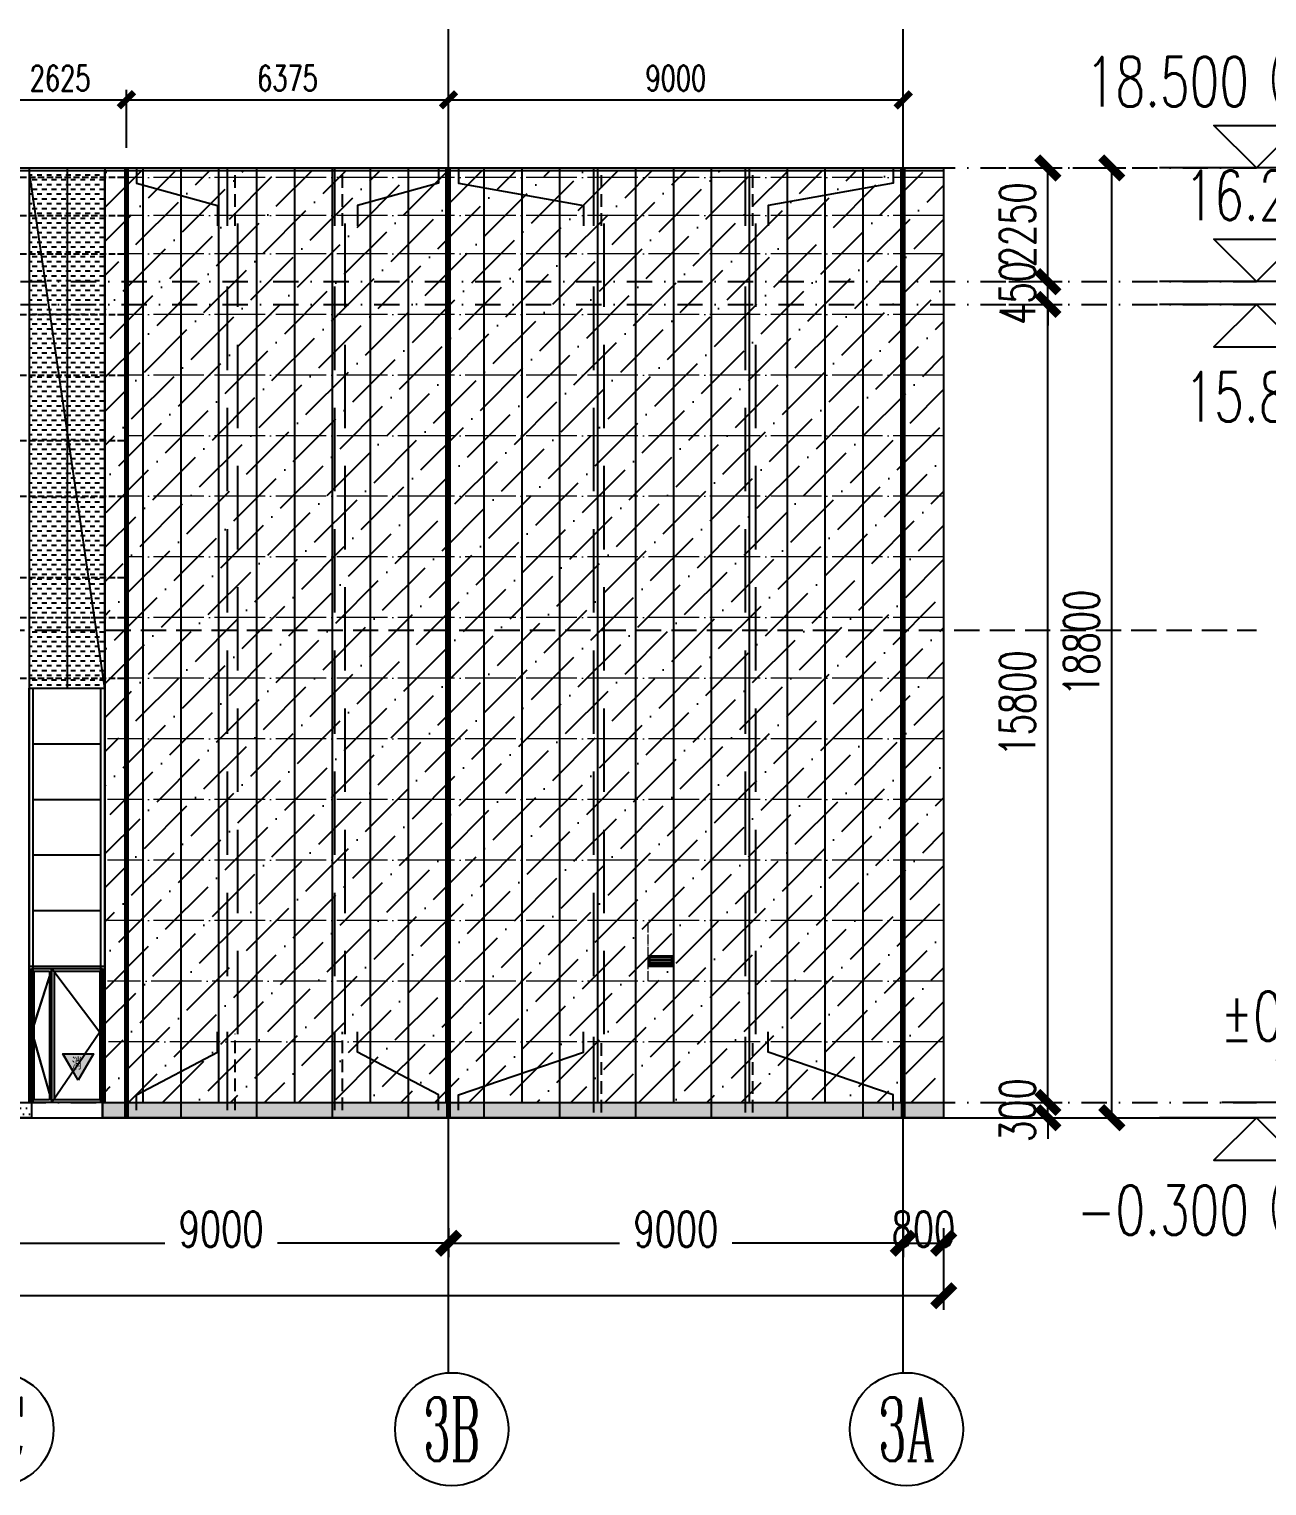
# Model space of a CAD drawing. Extents: x -2072575 to 87763, y -155913 to 742026.
# Drawn here: x 32358 to 56855, y 495627 to 524462 of the extents above; entities that cross this region are included whole.
import ezdxf
from ezdxf.enums import TextEntityAlignment as Align

# ---------------------------------------------------------------- set-up
doc = ezdxf.new("R2010")
doc.units = 0
doc.header["$LTSCALE"] = 1000
for name, pattern in [('20剖面图$0$DASH', [0.35, 0.25, -0.1]), ('__DASH', [0.35, 0.25, -0.1]), ('CENTER', [2, 1.25, -0.25, 0.25, -0.25]), ('DASHDOT', [1, 0.5, -0.25, 0, -0.25]), ('DASHED', [0.75, 0.5, -0.25]), ('DOT', [0.25, 0, -0.25]), ('DOTE', [2.42, 2, -0.2, 0.02, -0.2]), ('HIDDEN2', [0.1875, 0.125, -0.0625])]:
    doc.linetypes.add(name, pattern=pattern)
doc.layers.get('Defpoints').update_dxf_attribs({"color": 210})
for name, color, linetype in [('!ZN1-填充-8', 8, 'Continuous'), ('!ZN1-文字-7', 7, 'Continuous'), ('!ZN1-标注-173', 173, 'Continuous'), ('!ZN4-辅助材料-1', 1, 'Continuous'), ('112铝材投影', 112, 'Continuous'), ('12圆钢+30钢套管撑杆', 3, 'Continuous'), ('12圆钢斜拉条', 30, 'Continuous'), ('12圆钢直拉条', 22, 'Continuous'), ('250×150×4.5×8 H型钢', 3, 'HIDDEN2'), ('3符号', 3, 'Continuous'), ('3铝板幕墙', 3, 'Continuous'), ('4玻璃幕墙', 4, 'Continuous'), ('60x60x5钢方管', 6, '20剖面图$0$DASH'), ('A-LIN-V', 9, 'Continuous'), ('A-云线', 50, 'Continuous'), ('AS-WALL', 40, 'Continuous'), ('DIM', 173, 'Continuous'), ('DOT', 8, 'DOT'), ('DOTE', 1, 'CENTER'), ('IE-填充-JYZS', 7, 'Continuous'), ('压型钢板', 23, 'Continuous')]:
    doc.layers.add(name, color=color, linetype=linetype)
for name, color, linetype, lineweight in [('A-WALL-HATCH', 8, 'Continuous', 13), ('冷弯薄壁C型钢 250x75x20x3.0', 51, 'DOTE', 0), ('梁', 4, 'Continuous', 18)]:
    doc.layers.add(name, color=color, linetype=linetype, lineweight=lineweight)
doc.layers.add('A-加建区域', color=47, linetype='Continuous', plot=False)
doc.styles.add('_TCH_AXIS', font='COMPLEX', dxfattribs={"bigfont": 'GBCBIG'})
doc.styles.add('DHTEXT-1', font='romans.shx', dxfattribs={"width": 0.7, "bigfont": 'chinese.shx'})
doc.styles.add('卓越符号', font='ROMANS.shx', dxfattribs={"width": 0.7, "bigfont": 'CHINESE.shx'})
doc.styles.add('样式 1', font='romans.shx', dxfattribs={"width": 0.7, "bigfont": 'chinese.shx'})
doc.dimstyles.new('ZN200', dxfattribs={"dimscale": 200, "dimtxt": 2.5, "dimasz": 1.5, "dimexe": 1, "dimexo": 2, "dimgap": 0.9, "dimtad": 1, "dimdec": 0, "dimdsep": 46, "dimtxsty": 'DHTEXT-1', "dimblk": 'ARCHTICK', "dimcen": 2.5, "dimclrd": 173, "dimclre": 173, "dimclrt": 7, "dimazin": 2, "dimtfac": 1, "dimtdec": 0, "dimtix": 1, "dimtmove": 2, "dimatfit": 3, "dimfxl": 0, "dimtolj": 1, "dimtzin": 0, "dimarcsym": 0})
doc.dimstyles.new('ZN280', dxfattribs={"dimscale": 280, "dimtxt": 2.5, "dimasz": 1.5, "dimexe": 1, "dimexo": 2, "dimgap": 0.9, "dimtad": 1, "dimdec": 0, "dimdsep": 46, "dimtxsty": 'DHTEXT-1', "dimblk": 'ARCHTICK', "dimcen": 2.5, "dimclrd": 173, "dimclre": 173, "dimclrt": 7, "dimazin": 2, "dimtfac": 1, "dimtdec": 0, "dimtix": 1, "dimtmove": 2, "dimatfit": 3, "dimfxl": 0, "dimarcsym": 0})
pattern_1 = [(0, (134341.77, -503214.68), (59.53125, 119.0625), [0, -119.0625])]

# ---------------------------------------------------------------- blocks, each defined once
blk = doc.blocks.new('342432')
at = {"layer": '!ZN1-填充-8', "ltscale": 3000}
h = blk.add_hatch(dxfattribs=at)
h.set_pattern_fill('PLAST', color=141, scale=20)
h.set_pattern_definition([(0, (0, 0), (0, 63.5), []), (0, (0, 7.94), (0, 63.5), []), (0, (0, 15.875), (0, 63.5), [])])
h.paths.add_polyline_path([(-1664950, 519967), (-1664510, 519967), (-1664510, 520107), (-1664950, 520107)])
at = {"layer": '112铝材投影'}
for points in [[(-1664980, 519937), (-1664480, 519937), (-1664480, 520137), (-1664980, 520137)], [(-1664950, 519967), (-1664510, 519967), (-1664510, 520107), (-1664950, 520107)]]:
    blk.add_lwpolyline(points, close=True, dxfattribs=at)
blk = doc.blocks.new('消防救援口标识')
blk.add_wipeout([(0, 0), (-150, 260), (150, 260)]).dxf.layer = '!ZN1-标注-173'
at = {"layer": '!ZN1-填充-8'}
h = blk.add_hatch(color=252, dxfattribs=at)
h.dxf.hatch_style = 1
h.paths.add_polyline_path([(0, 0), (-150, 260), (150, 260)])
at = {"layer": '!ZN1-标注-173'}
blk.add_lwpolyline([(0, 0), (-150, 260), (150, 260)], close=True, dxfattribs=at)
at = {"layer": '!ZN1-文字-7', "ltscale": 1.5, "style": '样式 1', "width": 0.7}
blk.add_text('消', height=120, dxfattribs=at).set_placement((-62, 164), align=Align.MIDDLE_LEFT)
blk = doc.blocks.new('w4243')
at = {"layer": '!ZN4-辅助材料-1', "xscale": 2, "yscale": 2, "zscale": 2}
blk.add_blockref('消防救援口标识', (-1646421, 506714), dxfattribs=at)
blk = doc.blocks.new('20250905101245')
at = {"layer": '!ZN1-填充-8'}
h = blk.add_hatch(dxfattribs=at)
h.set_pattern_fill('ANSI36', color=252, scale=300, style=0)
h.set_pattern_definition([(45, (119669.48, -503214.68), (252.5697, 926.0889), [1190.625, -238.125, 0, -238.125])])
h.paths.add_polyline_path([(168200, 0), (184800, 0), (184800, 18450), (168200, 18450)])
h = blk.add_hatch(dxfattribs=at)
h.set_pattern_fill('DOTS', color=252, scale=75, style=0)
h.set_pattern_definition(pattern_1)
h.paths.add_polyline_path([(168150, 0), (184800, 0), (184800, -300), (168150, -300)])
h = blk.add_hatch(dxfattribs=at)
h.set_pattern_fill('DOTS', color=252, scale=75, style=0)
h.set_pattern_definition(pattern_1)
h.paths.add_polyline_path([(164000, 0), (166750, 0), (166750, -300), (164000, -300)])
at = {"layer": 'IE-填充-JYZS', "ltscale": 10}
h = blk.add_hatch(dxfattribs=at)
h.set_pattern_fill('DASH', color=252, scale=100)
h.set_pattern_definition([(0, (119669.48, -503214.675), (95.25, 95.25), [95.25, -95.25])])
h.paths.add_polyline_path([(166700, 8200), (168200, 8200), (168200, 18450), (166700, 18450)])
at = {"layer": '3铝板幕墙', "color": 252, "ltscale": 1000}
for p, q in [((169700, 0), (169700, -300)), ((171200, 0), (171200, -300)), ((172700, 0), (172700, -300)), ((174200, 0), (174200, -300)), ((175700, 0), (175700, -300)), ((177200, 0), (177200, -300)), ((178700, 0), (178700, -300)), ((180200, 0), (180200, -300)), ((181700, 0), (181700, -300)), ((183200, 0), (183200, -300))]:
    blk.add_line(p, q, dxfattribs=at)
for points in [[(168150, 0), (184800, 0), (184800, -300), (168150, -300)], [(164000, 0), (166750, 0), (166750, -300), (164000, -300)]]:
    blk.add_lwpolyline(points, close=True, dxfattribs=at)
at = {"layer": '4玻璃幕墙', "color": 252, "ltscale": 1.5}
for p, q in [((166700, 0), (166700, 8200)), ((166700, 8200), (168200, 8200)), ((166780, 0), (166780, 8200)), ((168120, 0), (168120, 8200)), ((168200, 0), (168200, 8200)), ((166780, 7100), (168120, 7100)), ((166780, 6000), (168120, 6000)), ((166780, 4900), (168120, 4900)), ((166780, 3800), (168120, 3800)), ((166780, 2700), (168120, 2700)), ((168200, 0), (166700, 0))]:
    blk.add_line(p, q, dxfattribs=at)
at = {"layer": '4玻璃幕墙', "color": 252}
for p, q in [((166700, 2700), (168200, 2700)), ((166700, 0), (166700, 2700)), ((166750, 0), (166750, 2650)), ((166750, 2650), (167150, 2650)), ((166800, 50), (166800, 2600)), ((166800, 2600), (167100, 2600)), ((167100, 2600), (167100, 50)), ((167150, 0), (167150, 2650)), ((167150, 2650), (168150, 2650)), ((167200, 50), (167200, 2600)), ((167200, 2600), (168100, 2600)), ((168150, 2650), (168150, 0)), ((168200, 2700), (168200, 0)), ((168200, 0), (166700, 0)), ((167100, 50), (166800, 50)), ((168100, 50), (167200, 50))]:
    blk.add_line(p, q, dxfattribs=at)
blk.add_lwpolyline([(167150, 2650), (166750, 1403), (167150, 0)], dxfattribs=at)
at = {"layer": 'A-LIN-V', "color": 252}
for p, q in [((-900, 18500), (184800, 18500)), ((184800, 18500), (184800, -300)), ((-900, 18450), (184800, 18450)), ((168200, 8200), (168200, 18450)), ((168200, 0), (166700, 0)), ((166750, 0), (166750, -300)), ((168150, 0), (168150, -300))]:
    blk.add_line(p, q, dxfattribs=at)
at = {"layer": 'AS-WALL', "color": 252}
blk.add_lwpolyline([(168200, 8200), (168200, 8200), (166700, 18450)], dxfattribs=at)
at = {"layer": '压型钢板', "color": 252, "ltscale": 10}
for p, q in [((166700, 18500), (166700, 0)), ((167450, 18500), (167450, 8200)), ((168200, 18500), (168200, 0)), ((168950, 18500), (168950, 0)), ((169700, 18500), (169700, 0)), ((170450, 18500), (170450, 0)), ((171200, 18500), (171200, 0)), ((171950, 18500), (171950, 0)), ((172700, 18500), (172700, 0)), ((173450, 18500), (173450, 0)), ((174200, 18500), (174200, 0)), ((174950, 18500), (174950, 0)), ((175700, 18500), (175700, 0)), ((176450, 18500), (176450, 0)), ((177200, 18500), (177200, 0)), ((177950, 18500), (177950, 0)), ((178700, 18500), (178700, 0)), ((179450, 18500), (179450, 0)), ((180200, 18500), (180200, 0)), ((180950, 18500), (180950, 0)), ((181700, 18500), (181700, 0)), ((182450, 18500), (182450, 0)), ((183200, 18500), (183200, 0)), ((183950, 18500), (183950, 0)), ((184800, 18500), (184800, 0))]:
    blk.add_line(p, q, dxfattribs=at)
at = {"layer": 'A-WALL-HATCH', "color": 252}
blk.add_blockref('342432', (1843930, -517237), dxfattribs=at)
at = {"layer": 'A-WALL-HATCH'}
blk.add_blockref('w4243', (1814091, -506271), dxfattribs=at)
at = {"layer": '4玻璃幕墙', "color": 252}
blk.add_line((168100, 2600), (168100, 50), dxfattribs=at)
blk.add_lwpolyline([(167150, 2650), (168100, 1393), (167150, 0)], dxfattribs=at)
blk = doc.blocks.new('_ArchTick')
at = {"color": 0, "linetype": 'ByBlock', "const_width": 0.4}
blk.add_lwpolyline([(-0.5, -0.5), (0.5, 0.5)], dxfattribs=at)
blk = doc.blocks.new('*D2507')
at = {"layer": 'Defpoints', "color": 0, "ltscale": 2800, "transparency": 16777216}
for p in [(-900, -1926), (184800, -1926), (184800, -3824)]:
    blk.add_point(p, dxfattribs=at)
at = {"layer": 'DIM', "color": 173, "linetype": 'ByBlock', "lineweight": -2, "ltscale": 2800, "transparency": 16777216}
for p, q in [((-900, -2486), (-900, -4104)), ((184800, -2486), (184800, -4104)), ((-900, -3824), (90403, -3824)), ((184800, -3824), (93497, -3824))]:
    blk.add_line(p, q, dxfattribs=at)
at = {"layer": 'DIM', "color": 173, "lineweight": -2, "ltscale": 2800, "transparency": 16777216, "xscale": 420, "yscale": 420, "zscale": 420, "rotation": 180}
blk.add_blockref('_ArchTick', (-900, -3824), dxfattribs=at)
at = {"layer": 'DIM', "color": 173, "lineweight": -2, "ltscale": 2800, "transparency": 16777216, "xscale": 420, "yscale": 420, "zscale": 420}
blk.add_blockref('_ArchTick', (184800, -3824), dxfattribs=at)
at = {"layer": 'DIM', "color": 7, "ltscale": 2800, "transparency": 16777216, "insert": (91950, -3549), "char_height": 700, "attachment_point": 5, "style": 'DHTEXT-1'}
blk.add_mtext('185700', dxfattribs=at)
blk = doc.blocks.new('*D2508')
at = {"layer": 'Defpoints', "color": 0, "ltscale": 2800, "transparency": 16777216}
for p in [(186795, 18500), (188128, 18500), (186795, -300)]:
    blk.add_point(p, dxfattribs=at)
at = {"layer": 'DIM', "color": 173, "linetype": 'ByBlock', "lineweight": -2, "ltscale": 2800, "transparency": 16777216}
for p, q in [((187355, 18500), (188408, 18500)), ((188128, -300), (188128, 18500)), ((187355, -300), (188408, -300))]:
    blk.add_line(p, q, dxfattribs=at)
at = {"layer": 'DIM', "color": 173, "lineweight": -2, "ltscale": 2800, "transparency": 16777216, "xscale": 420, "yscale": 420, "zscale": 420}
for p, rotation in [((188128, 18500), 90), ((188128, -300), 270)]:
    blk.add_blockref('_ArchTick', p, dxfattribs=dict(at, rotation=rotation))
at = {"layer": 'DIM', "color": 7, "ltscale": 2800, "transparency": 16777216, "insert": (187526, 9100), "char_height": 700, "attachment_point": 5, "rotation": 90, "style": 'DHTEXT-1'}
blk.add_mtext('18800', dxfattribs=at)
blk = doc.blocks.new('*D2509')
at = {"layer": 'Defpoints', "color": 0, "ltscale": 2800, "transparency": 16777216}
for p in [(185530, 0), (186863, 0), (185530, -300)]:
    blk.add_point(p, dxfattribs=at)
at = {"layer": 'DIM', "color": 173, "linetype": 'ByBlock', "lineweight": -2, "ltscale": 2800, "transparency": 16777216}
for p, q in [((186863, 0), (186863, 420)), ((186090, 0), (187143, 0)), ((186863, -300), (186863, 0)), ((186090, -300), (187143, -300)), ((186863, -300), (186863, -720))]:
    blk.add_line(p, q, dxfattribs=at)
at = {"layer": 'DIM', "color": 173, "lineweight": -2, "ltscale": 2800, "transparency": 16777216, "xscale": 420, "yscale": 420, "zscale": 420}
for p, rotation in [((186863, 0), 270), ((186863, -300), 90)]:
    blk.add_blockref('_ArchTick', p, dxfattribs=dict(at, rotation=rotation))
at = {"layer": 'DIM', "color": 7, "ltscale": 2800, "transparency": 16777216, "insert": (186261, -150), "char_height": 700, "attachment_point": 5, "rotation": 90, "style": 'DHTEXT-1'}
blk.add_mtext('300', dxfattribs=at)
blk = doc.blocks.new('*D2510')
at = {"layer": 'Defpoints', "color": 0, "ltscale": 2800, "transparency": 16777216}
for p in [(185530, 15800), (186863, 15800), (185530, 0)]:
    blk.add_point(p, dxfattribs=at)
at = {"layer": 'DIM', "color": 173, "linetype": 'ByBlock', "lineweight": -2, "ltscale": 2800, "transparency": 16777216}
for p, q in [((186090, 15800), (187143, 15800)), ((186863, 0), (186863, 15800)), ((186090, 0), (187143, 0))]:
    blk.add_line(p, q, dxfattribs=at)
at = {"layer": 'DIM', "color": 173, "lineweight": -2, "ltscale": 2800, "transparency": 16777216, "xscale": 420, "yscale": 420, "zscale": 420}
for p, rotation in [((186863, 15800), 90), ((186863, 0), 270)]:
    blk.add_blockref('_ArchTick', p, dxfattribs=dict(at, rotation=rotation))
at = {"layer": 'DIM', "color": 7, "ltscale": 2800, "transparency": 16777216, "insert": (186261, 7900), "char_height": 700, "attachment_point": 5, "rotation": 90, "style": 'DHTEXT-1'}
blk.add_mtext('15800', dxfattribs=at)
blk = doc.blocks.new('*D2511')
at = {"layer": 'Defpoints', "color": 0, "ltscale": 2800, "transparency": 16777216}
for p in [(185530, 16250), (186863, 16250), (185530, 15800)]:
    blk.add_point(p, dxfattribs=at)
at = {"layer": 'DIM', "color": 173, "linetype": 'ByBlock', "lineweight": -2, "ltscale": 2800, "transparency": 16777216}
for p, q in [((186863, 16250), (186863, 16670)), ((186090, 16250), (187143, 16250)), ((186863, 15800), (186863, 16250)), ((186090, 15800), (187143, 15800)), ((186863, 15800), (186863, 15380))]:
    blk.add_line(p, q, dxfattribs=at)
at = {"layer": 'DIM', "color": 173, "lineweight": -2, "ltscale": 2800, "transparency": 16777216, "xscale": 420, "yscale": 420, "zscale": 420}
for p, rotation in [((186863, 16250), 270), ((186863, 15800), 90)]:
    blk.add_blockref('_ArchTick', p, dxfattribs=dict(at, rotation=rotation))
at = {"layer": 'DIM', "color": 7, "ltscale": 2800, "transparency": 16777216, "insert": (186261, 16025), "char_height": 700, "attachment_point": 5, "rotation": 90, "style": 'DHTEXT-1'}
blk.add_mtext('450', dxfattribs=at)
blk = doc.blocks.new('*D2512')
at = {"layer": 'Defpoints', "color": 0, "ltscale": 2800, "transparency": 16777216}
for p in [(185530, 18500), (186863, 18500), (185530, 16250)]:
    blk.add_point(p, dxfattribs=at)
at = {"layer": 'DIM', "color": 173, "linetype": 'ByBlock', "lineweight": -2, "ltscale": 2800, "transparency": 16777216}
for p, q in [((186090, 18500), (187143, 18500)), ((186863, 16250), (186863, 18500)), ((186090, 16250), (187143, 16250))]:
    blk.add_line(p, q, dxfattribs=at)
at = {"layer": 'DIM', "color": 173, "lineweight": -2, "ltscale": 2800, "transparency": 16777216, "xscale": 420, "yscale": 420, "zscale": 420}
for p, rotation in [((186863, 18500), 90), ((186863, 16250), 270)]:
    blk.add_blockref('_ArchTick', p, dxfattribs=dict(at, rotation=rotation))
at = {"layer": 'DIM', "color": 7, "ltscale": 2800, "transparency": 16777216, "insert": (186261, 17375), "char_height": 700, "attachment_point": 5, "rotation": 90, "style": 'DHTEXT-1'}
blk.add_mtext('2250', dxfattribs=at)
blk = doc.blocks.new('*D2532')
at = {"layer": 'Defpoints', "color": 0, "ltscale": 2800, "transparency": 16777216}
for p in [(166000, -1926), (175000, -1926), (175000, -2784)]:
    blk.add_point(p, dxfattribs=at)
at = {"layer": 'DIM', "color": 173, "linetype": 'ByBlock', "lineweight": -2, "ltscale": 2800, "transparency": 16777216}
for p, q in [((166000, -2486), (166000, -3064)), ((175000, -2486), (175000, -3064)), ((166000, -2784), (169385, -2784)), ((175000, -2784), (171615, -2784))]:
    blk.add_line(p, q, dxfattribs=at)
at = {"layer": 'DIM', "color": 173, "lineweight": -2, "ltscale": 2800, "transparency": 16777216, "xscale": 420, "yscale": 420, "zscale": 420, "rotation": 180}
blk.add_blockref('_ArchTick', (166000, -2784), dxfattribs=at)
at = {"layer": 'DIM', "color": 173, "lineweight": -2, "ltscale": 2800, "transparency": 16777216, "xscale": 420, "yscale": 420, "zscale": 420}
blk.add_blockref('_ArchTick', (175000, -2784), dxfattribs=at)
at = {"layer": 'DIM', "color": 7, "ltscale": 2800, "transparency": 16777216, "insert": (170500, -2509), "char_height": 700, "attachment_point": 5, "style": 'DHTEXT-1'}
blk.add_mtext('9000', dxfattribs=at)
blk = doc.blocks.new('*D2533')
at = {"layer": 'Defpoints', "color": 0, "ltscale": 2800, "transparency": 16777216}
for p in [(175000, -1926), (184000, -1926), (184000, -2784)]:
    blk.add_point(p, dxfattribs=at)
at = {"layer": 'DIM', "color": 173, "linetype": 'ByBlock', "lineweight": -2, "ltscale": 2800, "transparency": 16777216}
for p, q in [((175000, -2486), (175000, -3064)), ((184000, -2486), (184000, -3064)), ((175000, -2784), (178385, -2784)), ((184000, -2784), (180615, -2784))]:
    blk.add_line(p, q, dxfattribs=at)
at = {"layer": 'DIM', "color": 173, "lineweight": -2, "ltscale": 2800, "transparency": 16777216, "xscale": 420, "yscale": 420, "zscale": 420, "rotation": 180}
blk.add_blockref('_ArchTick', (175000, -2784), dxfattribs=at)
at = {"layer": 'DIM', "color": 173, "lineweight": -2, "ltscale": 2800, "transparency": 16777216, "xscale": 420, "yscale": 420, "zscale": 420}
blk.add_blockref('_ArchTick', (184000, -2784), dxfattribs=at)
at = {"layer": 'DIM', "color": 7, "ltscale": 2800, "transparency": 16777216, "insert": (179500, -2509), "char_height": 700, "attachment_point": 5, "style": 'DHTEXT-1'}
blk.add_mtext('9000', dxfattribs=at)
blk = doc.blocks.new('*D2534')
at = {"layer": 'Defpoints', "color": 0, "ltscale": 2800, "transparency": 16777216}
for p in [(184000, -1926), (184800, -1926), (184800, -2784)]:
    blk.add_point(p, dxfattribs=at)
at = {"layer": 'DIM', "color": 173, "linetype": 'ByBlock', "lineweight": -2, "ltscale": 2800, "transparency": 16777216}
for p, q in [((184000, -2486), (184000, -3064)), ((184800, -2486), (184800, -3064)), ((184000, -2784), (184800, -2784))]:
    blk.add_line(p, q, dxfattribs=at)
at = {"layer": 'DIM', "color": 173, "lineweight": -2, "ltscale": 2800, "transparency": 16777216, "xscale": 420, "yscale": 420, "zscale": 420, "rotation": 180}
blk.add_blockref('_ArchTick', (184000, -2784), dxfattribs=at)
at = {"layer": 'DIM', "color": 173, "lineweight": -2, "ltscale": 2800, "transparency": 16777216, "xscale": 420, "yscale": 420, "zscale": 420}
blk.add_blockref('_ArchTick', (184800, -2784), dxfattribs=at)
at = {"layer": 'DIM', "color": 7, "ltscale": 2800, "transparency": 16777216, "insert": (184400, -2509), "char_height": 700, "attachment_point": 5, "style": 'DHTEXT-1'}
blk.add_mtext('800', dxfattribs=at)
blk = doc.blocks.new('*U226')
at = {"ltscale": 10}
blk.add_line((3.48, 0), (-6.85, 0), dxfattribs=at)
blk.add_lwpolyline([(3, 3), (0, 0), (-3, 3), (13.45, 3)])
at = {"color": 0, "style": '卓越符号', "width": 0.7, "flags": 8}
blk.add_attdef('±0.000', text='', height=3.5, dxfattribs=at).set_placement((13.45, 4.35), align=Align.RIGHT)
blk = doc.blocks.new('*U227')
at = {"ltscale": 10}
blk.add_line((3.48, 0), (-6.85, 0), dxfattribs=at)
blk.add_lwpolyline([(3, -3), (0, 0), (-3, -3), (13.45, -3)])
at = {"color": 0, "style": '卓越符号', "width": 0.7, "flags": 8}
blk.add_attdef('±0.000', text='', height=3.5, dxfattribs=at).set_placement((13.45, -7.85), align=Align.RIGHT)
blk = doc.blocks.new('卓越-轴号')
blk.add_circle((0, 0), 4)
at = {"color": 0, "style": '_TCH_AXIS', "width": 1.041667, "flags": 8}
blk.add_attdef('A', text='', height=4.48, dxfattribs=at).set_placement((-2, -2.24), (2, -2.24), align=Align.FIT)
blk = doc.blocks.new('WM1328')
at = {"layer": '4玻璃幕墙'}
for p, q in [((-1822540, 519937), (-1821040, 519937)), ((-1822540, 517237), (-1822540, 519937)), ((-1821040, 519937), (-1821040, 517237)), ((-1822490, 517237), (-1822490, 519887)), ((-1822490, 519887), (-1822090, 519887)), ((-1822440, 517287), (-1822440, 519837)), ((-1822440, 519837), (-1822140, 519837)), ((-1822140, 519837), (-1822140, 517287)), ((-1822090, 517237), (-1822090, 519887)), ((-1822090, 519887), (-1821090, 519887)), ((-1822040, 517287), (-1822040, 519837)), ((-1822040, 519837), (-1821140, 519837)), ((-1821090, 519887), (-1821090, 517237)), ((-1821040, 517237), (-1822540, 517237)), ((-1822140, 517287), (-1822440, 517287)), ((-1821140, 517287), (-1822040, 517287))]:
    blk.add_line(p, q, dxfattribs=at)
blk.add_lwpolyline([(-1822090, 519887), (-1822490, 518640), (-1822090, 517237)], dxfattribs=at)
at = {"layer": 'A-WALL-HATCH'}
blk.add_blockref('w4243', (-175149, 10966), dxfattribs=at)
at = {"layer": '4玻璃幕墙'}
blk.add_line((-1821140, 519837), (-1821140, 517287), dxfattribs=at)
blk.add_lwpolyline([(-1822090, 519887), (-1821140, 518630), (-1822090, 517237)], dxfattribs=at)
blk = doc.blocks.new('A$C75b4c934')
at = {"layer": '4玻璃幕墙', "color": 8, "ltscale": 1.5}
for p, q in [((420573, 8200), (422073, 8200)), ((420653, 7100), (421993, 7100)), ((420653, 6000), (421993, 6000)), ((420653, 4900), (421993, 4900)), ((420653, 3800), (421993, 3800))]:
    blk.add_line(p, q, dxfattribs=at)
at = {"color": 8}
blk.add_blockref('WM1328', (2243114, -517237), dxfattribs=at)
at = {"layer": '4玻璃幕墙', "color": 8, "ltscale": 1.5}
for p, q in [((420573, 0), (420573, 8200)), ((420653, 0), (420653, 8200)), ((421993, 0), (421993, 8200)), ((422073, 0), (422073, 8200)), ((420653, 2700), (421993, 2700)), ((422073, 0), (420573, 0))]:
    blk.add_line(p, q, dxfattribs=at)
blk = doc.blocks.new('*D3665')
at = {"layer": 'Defpoints', "color": 0, "ltscale": 10, "transparency": 16777216}
for p in [(49658, 523062), (40658, 521715), (49658, 521715)]:
    blk.add_point(p, dxfattribs=at)
at = {"layer": 'DIM', "color": 173, "linetype": 'ByBlock', "lineweight": -2, "ltscale": 10, "transparency": 16777216}
for p, q in [((40658, 522115), (40658, 523262)), ((49658, 522115), (49658, 523262)), ((40658, 523062), (49658, 523062))]:
    blk.add_line(p, q, dxfattribs=at)
at = {"layer": 'DIM', "color": 173, "lineweight": -2, "ltscale": 10, "transparency": 16777216, "xscale": 300, "yscale": 300, "zscale": 300, "rotation": 180}
blk.add_blockref('_ArchTick', (40658, 523062), dxfattribs=at)
at = {"layer": 'DIM', "color": 173, "lineweight": -2, "ltscale": 10, "transparency": 16777216, "xscale": 300, "yscale": 300, "zscale": 300}
blk.add_blockref('_ArchTick', (49658, 523062), dxfattribs=at)
at = {"layer": 'DIM', "color": 7, "ltscale": 10, "transparency": 16777216, "insert": (45158, 523492), "char_height": 500, "attachment_point": 5, "style": 'DHTEXT-1'}
blk.add_mtext('\\A1;9000', dxfattribs=at)
blk = doc.blocks.new('*D3666')
at = {"layer": 'Defpoints', "color": 0, "ltscale": 10, "transparency": 16777216}
for p in [(40658, 523062), (34283, 521715), (40658, 521715)]:
    blk.add_point(p, dxfattribs=at)
at = {"layer": 'DIM', "color": 173, "linetype": 'ByBlock', "lineweight": -2, "ltscale": 10, "transparency": 16777216}
for p, q in [((34283, 522115), (34283, 523262)), ((40658, 522115), (40658, 523262)), ((34283, 523062), (40658, 523062))]:
    blk.add_line(p, q, dxfattribs=at)
at = {"layer": 'DIM', "color": 173, "lineweight": -2, "ltscale": 10, "transparency": 16777216, "xscale": 300, "yscale": 300, "zscale": 300, "rotation": 180}
blk.add_blockref('_ArchTick', (34283, 523062), dxfattribs=at)
at = {"layer": 'DIM', "color": 173, "lineweight": -2, "ltscale": 10, "transparency": 16777216, "xscale": 300, "yscale": 300, "zscale": 300}
blk.add_blockref('_ArchTick', (40658, 523062), dxfattribs=at)
at = {"layer": 'DIM', "color": 7, "ltscale": 10, "transparency": 16777216, "insert": (37471, 523492), "char_height": 500, "attachment_point": 5, "style": 'DHTEXT-1'}
blk.add_mtext('\\A1;6375', dxfattribs=at)
blk = doc.blocks.new('*D3667')
at = {"layer": 'Defpoints', "color": 0, "ltscale": 10, "transparency": 16777216}
for p in [(34283, 523062), (31658, 521715), (34283, 521715)]:
    blk.add_point(p, dxfattribs=at)
at = {"layer": 'DIM', "color": 173, "linetype": 'ByBlock', "lineweight": -2, "ltscale": 10, "transparency": 16777216}
for p, q in [((31658, 522115), (31658, 523262)), ((34283, 522115), (34283, 523262)), ((31658, 523062), (34283, 523062))]:
    blk.add_line(p, q, dxfattribs=at)
at = {"layer": 'DIM', "color": 173, "lineweight": -2, "ltscale": 10, "transparency": 16777216, "xscale": 300, "yscale": 300, "zscale": 300, "rotation": 180}
blk.add_blockref('_ArchTick', (31658, 523062), dxfattribs=at)
at = {"layer": 'DIM', "color": 173, "lineweight": -2, "ltscale": 10, "transparency": 16777216, "xscale": 300, "yscale": 300, "zscale": 300}
blk.add_blockref('_ArchTick', (34283, 523062), dxfattribs=at)
at = {"layer": 'DIM', "color": 7, "ltscale": 10, "transparency": 16777216, "insert": (32971, 523492), "char_height": 500, "attachment_point": 5, "style": 'DHTEXT-1'}
blk.add_mtext('\\A1;2625', dxfattribs=at)
blk = doc.blocks.new('20250821140411')
at = {"layer": 'DOT', "linetype": 'DASHDOT'}
for p, q in [((-7489.1, 18500), (190989.5, 18500)), ((-7489.1, 16250), (190989.5, 16250)), ((-7489.1, 15800), (190989.5, 15800)), ((-7489.1, 0), (190989.5, 0))]:
    blk.add_line(p, q, dxfattribs=at)
at = {"layer": 'DOTE', "ltscale": 280}
for p, q in [((175000, -5350), (175000, 21247.6)), ((184000, -5350), (184000, 21247.6))]:
    blk.add_line(p, q, dxfattribs=at)
at = {"layer": '3符号', "color": 7}
ref = blk.add_blockref('*U226', (190989.5, 18500), dxfattribs=dict(at, xscale=280, yscale=280, zscale=280))
ref.add_attrib('±0.000', '18.500（女儿墙结）', dxfattribs={"layer": '0', "color": 0, "height": 980, "style": '卓越符号', "width": 0.7}).set_placement((194755.5, 19718), align=Align.RIGHT)
ref = blk.add_blockref('*U226', (190989.5, 16250), dxfattribs=dict(at, xscale=280, yscale=280, zscale=280))
ref.add_attrib('±0.000', '16.250（结）', dxfattribs={"layer": '0', "color": 0, "height": 980, "style": '卓越符号', "width": 0.7}).set_placement((194755.5, 17468), align=Align.RIGHT)
ref = blk.add_blockref('*U227', (190989.5, 15800), dxfattribs=dict(at, xscale=280, yscale=280, zscale=280))
ref.add_attrib('±0.000', '15.800（结）', dxfattribs={"layer": '0', "color": 0, "height": 980, "style": '卓越符号', "width": 0.7}).set_placement((194755.5, 13478.2), align=Align.RIGHT)
ref = blk.add_blockref('*U226', (192225.6, 0), dxfattribs=dict(at, xscale=280, yscale=280, zscale=280))
ref.add_attrib('±0.000', '±0.000（1F）', dxfattribs={"layer": '0', "color": 0, "height": 980, "style": '卓越符号', "width": 0.7}).set_placement((195991.6, 1218), align=Align.RIGHT)
ref = blk.add_blockref('*U227', (190989.5, -300), dxfattribs=dict(at, xscale=280, yscale=280, zscale=280))
ref.add_attrib('±0.000', '-0.300（室外地坪）', dxfattribs={"layer": '0', "color": 0, "height": 980, "style": '卓越符号', "width": 0.7}).set_placement((194755.5, -2621.8), align=Align.RIGHT)
ref = blk.add_blockref('卓越-轴号', (166064.3, -6468.2), dxfattribs=dict(at, xscale=280, yscale=280, zscale=280))
ref.add_attrib('A', '3C', dxfattribs={"layer": '0', "color": 0, "height": 1254.4, "style": '_TCH_AXIS', "width": 0.551471}).set_placement((165504.3, -7095.4), (166624.3, -7095.4), align=Align.FIT)
ref = blk.add_blockref('卓越-轴号', (175064.3, -6468.2), dxfattribs=dict(at, xscale=280, yscale=280, zscale=280))
ref.add_attrib('A', '3B', dxfattribs={"layer": '0', "color": 0, "height": 1254.4, "style": '_TCH_AXIS', "width": 0.520833}).set_placement((174504.3, -7095.4), (175624.3, -7095.4), align=Align.FIT)
ref = blk.add_blockref('卓越-轴号', (184064.3, -6468.2), dxfattribs=dict(at, xscale=280, yscale=280, zscale=280))
ref.add_attrib('A', '3A', dxfattribs={"layer": '0', "color": 0, "height": 1254.4, "style": '_TCH_AXIS', "width": 0.506757}).set_placement((183504.3, -7095.4), (184624.3, -7095.4), align=Align.FIT)
at = {"layer": 'DIM', "ltscale": 2800}
for p1, p2, picture, middle in [((185529.5, 16250), (185529.5, 18500), '*D2512', (186260.9, 17375)), ((186794.5, -300), (186794.5, 18500), '*D2508', (187525.9, 9100)), ((185529.5, 15800), (185529.5, 16250), '*D2511', (186260.9, 16025)), ((185529.5, 0), (185529.5, 15800), '*D2510', (186260.9, 7900)), ((185529.5, -300), (185529.5, 0), '*D2509', (186260.9, -150))]:
    dim = blk.add_aligned_dim(p1=p1, p2=p2, distance=-1333.3, dimstyle='ZN280', dxfattribs=at)
    dim.commit()
    dim.dimension.update_dxf_attribs({"geometry": picture, "text_midpoint": middle})
for base, p1, p2, picture, middle in [((184800, -3824.1), (-900, -1926.1), (184800, -1926.1), '*D2507', (91950, -3549.1)), ((175000, -2784.1), (166000, -1926.1), (175000, -1926.1), '*D2532', (170500, -2509.1)), ((184000, -2784.1), (175000, -1926.1), (184000, -1926.1), '*D2533', (179500, -2509.1)), ((184800, -2784.1), (184000, -1926.1), (184800, -1926.1), '*D2534', (184400, -2509.1))]:
    dim = blk.add_linear_dim(base=base, p1=p1, p2=p2, angle=0, dimstyle='ZN280', dxfattribs=at)
    dim.commit()
    dim.dimension.update_dxf_attribs({"geometry": picture, "text_midpoint": middle, "dimtype": 129})

msp = doc.modelspace()

# ---------------------------------------------------------------- linework, layer by layer
at = {"layer": 'A-加建区域', "linetype": '__DASH', "ltscale": 2}
msp.add_line((-141830.9, 512564.7), (56647.8, 512564.7), dxfattribs=at)
at = {"layer": 'AS-WALL'}
msp.add_line((-141830.9, 502914.7), (56647.8, 502914.7), dxfattribs=at)

# ---------------------------------------------------------------- next in the draw order: block references
at = {"layer": '12圆钢直拉条', "ltscale": 1000}
msp.add_blockref('20250905101245', (-134341.8, 503214.7), dxfattribs=at)

# ---------------------------------------------------------------- next in the draw order: linework, layer by layer
at = {"layer": '12圆钢+30钢套管撑杆', "color": 3}
for p, q in [((36283.2, 520570.9), (36283.2, 521714.7)), ((38408.2, 520570.9), (38408.2, 521714.7)), ((43533.2, 520570.9), (43533.2, 521714.7)), ((46533.2, 520570.9), (46533.2, 521714.7)), ((36283.2, 503064.7), (36283.2, 504614.7)), ((38408.2, 503064.7), (38408.2, 504614.7)), ((43533.2, 503014.7), (43533.2, 504514.7)), ((46533.2, 503014.7), (46533.2, 504514.7))]:
    msp.add_line(p, q, dxfattribs=at)
at = {"layer": '12圆钢+30钢套管撑杆', "color": 3, "linetype": 'DASHED', "ltscale": 0.5}
for p, q in [((36433.2, 520570.9), (36433.2, 521714.7)), ((38558.2, 520570.9), (38558.2, 521714.7)), ((43683.2, 520570.9), (43683.2, 521714.7)), ((46683.2, 520570.9), (46683.2, 521714.7)), ((36433.2, 503064.7), (36433.2, 504571.4)), ((38558.2, 503064.7), (38558.2, 504614.7)), ((43683.2, 503014.7), (43683.2, 504514.7)), ((46683.2, 503014.7), (46683.2, 504514.7))]:
    msp.add_line(p, q, dxfattribs=at)
at = {"layer": '12圆钢斜拉条', "ltscale": 1000}
for points in [[(34483.2, 521714.7), (34483.2, 521414.7), (36083.2, 520970.9), (36083.2, 520570.9)], [(40458.2, 521714.7), (40458.2, 521414.7), (38858.2, 520970.9), (38858.2, 520570.9)], [(40858.2, 521714.7), (40858.2, 521414.7), (43333.2, 520970.9), (43333.2, 520570.9)], [(49458.2, 521714.7), (49458.2, 521414.7), (46983.2, 520970.9), (46983.2, 520570.9)], [(34483.2, 503064.7), (34483.2, 503364.7), (36083.2, 504214.7), (36083.2, 504614.7)], [(40458.2, 503064.7), (40458.2, 503364.7), (38858.2, 504214.7), (38858.2, 504614.7)], [(40858.2, 503064.7), (40858.2, 503364.7), (43333.2, 504214.7), (43333.2, 504614.7)], [(49458.2, 503064.7), (49458.2, 503364.7), (46983.2, 504214.7), (46983.2, 504614.7)]]:
    msp.add_lwpolyline(points, dxfattribs=at)
at = {"layer": '12圆钢直拉条', "ltscale": 1000}
for p, q in [((36483.2, 520614.7), (36483.2, 518964.7)), ((38608.2, 520614.7), (38608.2, 518964.7)), ((43733.2, 520614.7), (43733.2, 518964.7)), ((46733.2, 520614.7), (46733.2, 518964.7)), ((36283.2, 517714.7), (36283.2, 519364.7)), ((38408.2, 517714.7), (38408.2, 519364.7)), ((43533.2, 517714.7), (43533.2, 519364.7)), ((46533.2, 517714.7), (46533.2, 519364.7)), ((36483.2, 518214.7), (36483.2, 516564.7)), ((38608.2, 518214.7), (38608.2, 516564.7)), ((43733.2, 518214.7), (43733.2, 516564.7)), ((46733.2, 518214.7), (46733.2, 516564.7)), ((36283.2, 515314.7), (36283.2, 516964.7)), ((38408.2, 515314.7), (38408.2, 516964.7)), ((43533.2, 515314.7), (43533.2, 516964.7)), ((46533.2, 515314.7), (46533.2, 516964.7)), ((36483.2, 515814.7), (36483.2, 514164.7)), ((38608.2, 515814.7), (38608.2, 514164.7)), ((43733.2, 515814.7), (43733.2, 514164.7)), ((46733.2, 515814.7), (46733.2, 514164.7)), ((36283.2, 512914.7), (36283.2, 514564.7)), ((38408.2, 512914.7), (38408.2, 514564.7)), ((43533.2, 512914.7), (43533.2, 514564.7)), ((46533.2, 512914.7), (46533.2, 514564.7)), ((36483.2, 513414.7), (36483.2, 511764.7)), ((38608.2, 513414.7), (38608.2, 511764.7)), ((43733.2, 513414.7), (43733.2, 511764.7)), ((46733.2, 513414.7), (46733.2, 511764.7)), ((36283.2, 510514.7), (36283.2, 512164.7)), ((38408.2, 510514.7), (38408.2, 512164.7)), ((43533.2, 510514.7), (43533.2, 512164.7)), ((46533.2, 510514.7), (46533.2, 512164.7)), ((36483.2, 511014.7), (36483.2, 509364.7)), ((38608.2, 511014.7), (38608.2, 509364.7)), ((43733.2, 511014.7), (43733.2, 509364.7)), ((46733.2, 511014.7), (46733.2, 509364.7)), ((36283.2, 508114.7), (36283.2, 509764.7)), ((38408.2, 508114.7), (38408.2, 509764.7)), ((43533.2, 508114.7), (43533.2, 509764.7)), ((46533.2, 508114.7), (46533.2, 509764.7)), ((36483.2, 508614.7), (36483.2, 506964.7)), ((38608.2, 508614.7), (38608.2, 506964.7)), ((43733.2, 508614.7), (43733.2, 506964.7)), ((46733.2, 508614.7), (46733.2, 506964.7)), ((36283.2, 505714.7), (36283.2, 507364.7)), ((38408.2, 505714.7), (38408.2, 507364.7)), ((43533.2, 505714.7), (43533.2, 507364.7)), ((46533.2, 505714.7), (46533.2, 507364.7)), ((36483.2, 506214.7), (36483.2, 504564.7)), ((38608.2, 506214.7), (38608.2, 504564.7)), ((43733.2, 506214.7), (43733.2, 504564.7)), ((46733.2, 506214.7), (46733.2, 504564.7))]:
    msp.add_line(p, q, dxfattribs=at)
at = {"layer": '60x60x5钢方管', "ltscale": 0.5}
for p, q in [((31658.2, 521531.8), (34283.2, 521531.8)), ((31658.2, 520770.9, 0), (34283.2, 520770.9, 0)), ((31658.2, 520014.7, 0), (34283.2, 520014.7, 0)), ((31658.2, 518814.7, 0), (34283.2, 518814.7, 0)), ((31658.2, 517614.7, 0), (34283.2, 517614.7, 0)), ((31658.2, 516319.7, 0), (34283.2, 516319.7, 0)), ((31658.2, 515214.7, 0), (34283.2, 515214.7, 0)), ((31658.2, 513609.7, 0), (34283.2, 513609.7, 0)), ((31658.2, 512814.7, 0), (34283.2, 512814.7, 0)), ((31658.2, 511614.7, 0), (34283.2, 511614.7, 0))]:
    msp.add_line(p, q, dxfattribs=at)
at = {"layer": '冷弯薄壁C型钢 250x75x20x3.0', "ltscale": 0.5}
for p, q in [((40658.2, 521526.8, 0), (34283.2, 521526.8, 0)), ((50458.2, 521526.8), (40658.2, 521526.8, 0)), ((40658.2, 520770.9), (34283.2, 520770.9)), ((50458.2, 520770.9, 0), (40658.2, 520770.9)), ((40658.2, 520014.7), (34283.2, 520014.7)), ((50458.2, 520014.7, 0), (40658.2, 520014.7)), ((40658.2, 518814.7), (34283.2, 518814.7)), ((50458.2, 518814.7, 0), (40658.2, 518814.7)), ((40658.2, 517614.7), (34283.2, 517614.7)), ((50458.2, 517614.7, 0), (40658.2, 517614.7)), ((40658.2, 516414.7), (34283.2, 516414.7)), ((50458.2, 516414.7, 0), (40658.2, 516414.7)), ((40658.2, 515214.7), (34283.2, 515214.7)), ((50458.2, 515214.7, 0), (40658.2, 515214.7)), ((40658.2, 514014.7), (34283.2, 514014.7)), ((50458.2, 514014.7, 0), (40658.2, 514014.7)), ((40658.2, 512814.7), (34283.2, 512814.7)), ((50458.2, 512814.7, 0), (40658.2, 512814.7)), ((40658.2, 511614.7), (34283.2, 511614.7)), ((50458.2, 511614.7, 0), (40658.2, 511614.7)), ((40658.2, 510414.7), (33908.2, 510414.7)), ((50458.2, 510414.7, 0), (40658.2, 510414.7)), ((40658.2, 509214.7), (33908.2, 509214.7)), ((50458.2, 509214.7, 0), (40658.2, 509214.7)), ((40658.2, 508014.7), (33908.2, 508014.7)), ((50458.2, 508014.7, 0), (40658.2, 508014.7)), ((40658.2, 506814.7), (33908.2, 506814.7)), ((40658.2, 506814.7), (33908.2, 506814.7)), ((50458.2, 506814.7, 0), (40658.2, 506814.7)), ((50458.2, 506814.7, 0), (40658.2, 506814.7)), ((38191.2, 505614.7), (33908.2, 505614.7)), ((40658.2, 505614.7), (38191.2, 505614.7)), ((50458.2, 505614.7, 0), (40658.2, 505614.7)), ((39770.7, 504414.7), (33908.2, 504414.7)), ((40658.2, 504414.7), (39770.7, 504414.7)), ((50458.2, 504414.7, 0), (40658.2, 504414.7)), ((37938.2, 503214.7), (33908.2, 503214.7)), ((40658.2, 503214.7), (37938.2, 503214.7)), ((50458.2, 503214.7, 0), (40658.2, 503214.7))]:
    msp.add_line(p, q, dxfattribs=at)
at = {"layer": '冷弯薄壁C型钢 250x75x20x3.0', "ltscale": 0.1}
for points in [[(44608.2, 505614.7), (44608.2, 506814.7)], [(45108.2, 505614.7), (45108.2, 506814.7)], [(44608.2, 506114.7), (45108.2, 506114.7)], [(44608.2, 505914.7), (45108.2, 505914.7)]]:
    msp.add_lwpolyline(points, dxfattribs=at)
at = {"layer": '梁', "color": 1, "ltscale": 10, "const_width": 100}
msp.add_lwpolyline([(34283.2, 521714.7), (34283.2, 502914.7)], dxfattribs=at)
at = {"layer": '梁', "ltscale": 10, "const_width": 100}
for points in [[(40658.2, 521714.7), (40658.2, 502914.7)], [(49658.2, 521714.7), (49658.2, 502914.7)]]:
    msp.add_lwpolyline(points, dxfattribs=at)

# ---------------------------------------------------------------- next in the draw order: block references
at = {"layer": 'A-云线', "ltscale": 10}
msp.add_blockref('20250821140411', (-134341.8, 503214.7), dxfattribs=at)

# ---------------------------------------------------------------- next in the draw order: dimensions: what is measured, and where the dimension line sits
at = {"layer": 'DIM', "ltscale": 10}
for base, p1, p2, picture, middle in [((34283.2, 523061.8), (31658.2, 521714.7), (34283.2, 521714.7), '*D3667', (32970.7, 523491.8)), ((40658.2, 523061.8), (34283.2, 521714.7), (40658.2, 521714.7), '*D3666', (37470.7, 523491.8)), ((49658.2, 523061.8), (40658.2, 521714.7), (49658.2, 521714.7), '*D3665', (45158.2, 523491.8))]:
    dim = msp.add_linear_dim(base=base, p1=p1, p2=p2, dimstyle='ZN200', override={"dimfxl": 2}, dxfattribs=at)
    dim.commit()
    dim.dimension.update_dxf_attribs({"geometry": picture, "text_midpoint": middle})

# ---------------------------------------------------------------- next in the draw order: block references
at = {"layer": '250×150×4.5×8 H型钢', "ltscale": 1000}
msp.add_blockref('A$C75b4c934', (-388215.2, 503214.7), dxfattribs=at)

doc.saveas('drawing.dxf')
